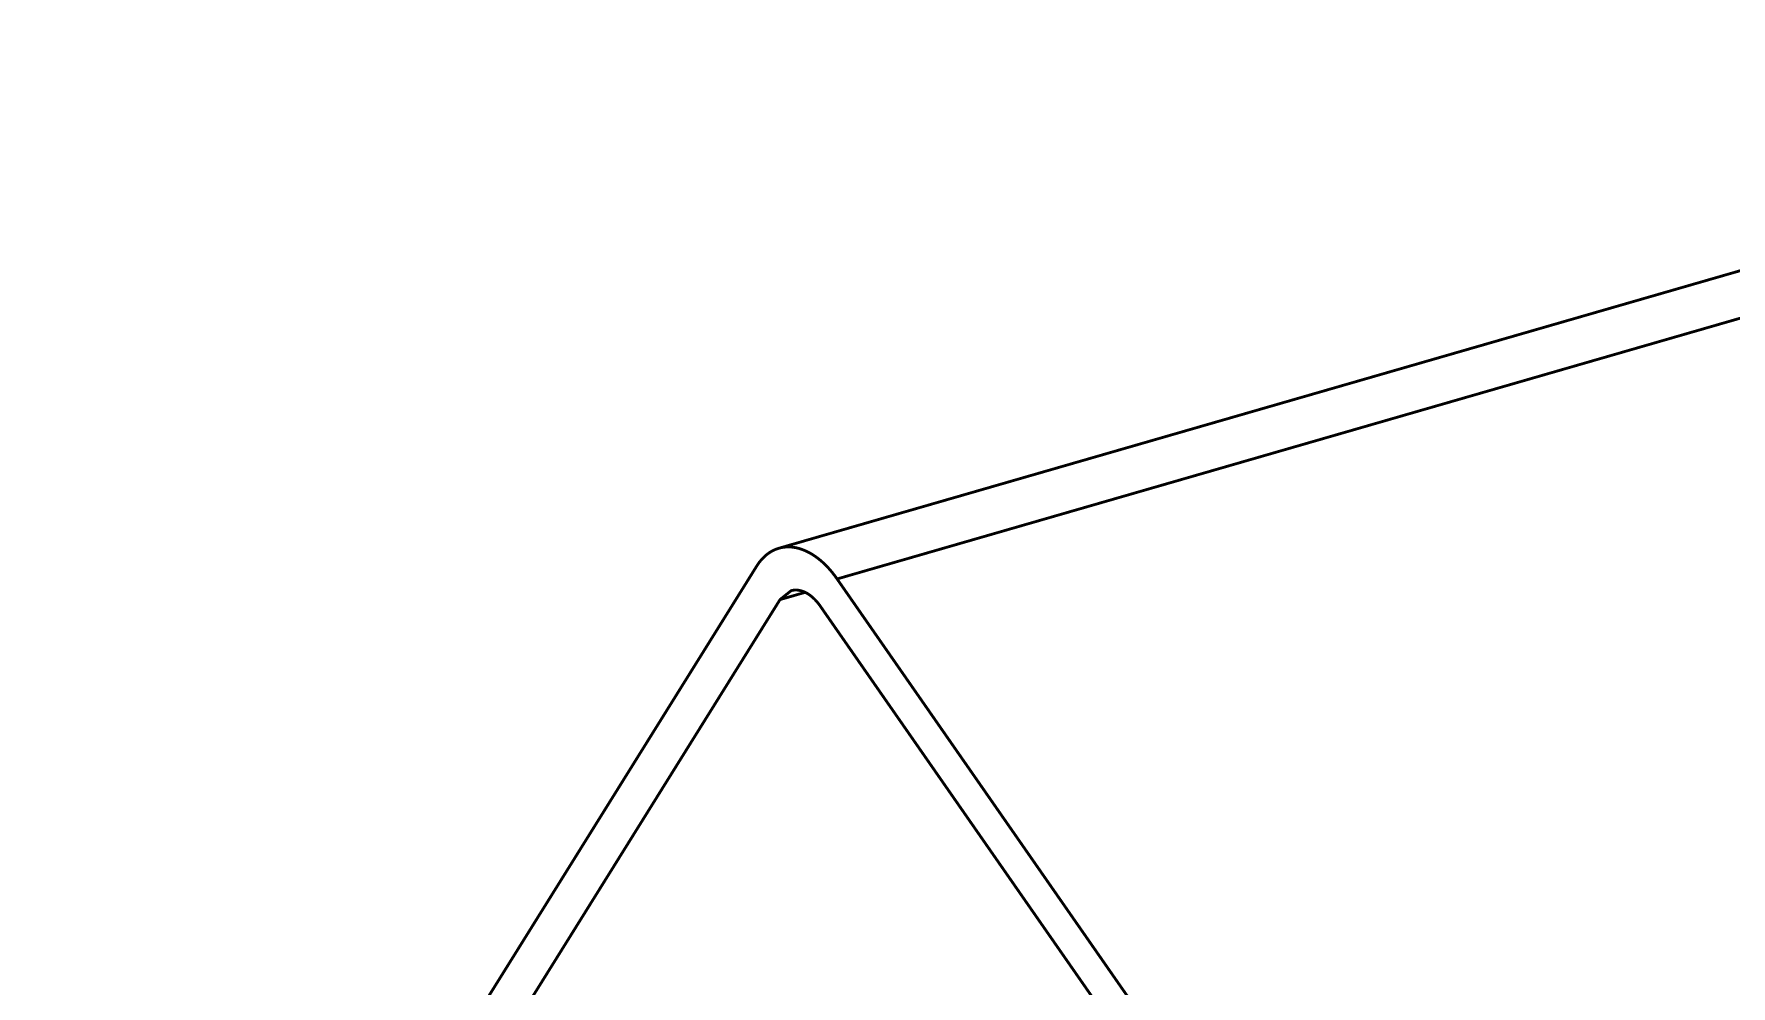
# Model space of a CAD drawing. Header units: millimetres. Extents: x 235 to 830, y 272 to 692.
# Drawn here: x 557.84 to 565.52, y 422.88 to 427.19 of the extents above; entities that cross this region are included whole.
import ezdxf

# ---------------------------------------------------------------- set-up
doc = ezdxf.new("R2010")
doc.units = ezdxf.units.MM
doc.layers.add('Mechanical1', color=6, linetype='Continuous')

msp = doc.modelspace()

# ---------------------------------------------------------------- linework, layer by layer
at = {"layer": 'Mechanical1', "const_width": 0.0127}
for points in [[(561.2084, 424.8587), (569.2506, 427.1821)], [(561.4722, 424.7197), (569.5144, 427.0431)], [(561.1516, 424.8282), (561.1532, 424.8294)], [(561.1532, 424.8294), (561.1546, 424.8306)], [(561.1546, 424.8306), (561.156, 424.8317)], [(561.156, 424.8317), (561.1575, 424.8329)], [(561.1575, 424.8329), (561.159, 424.834)], [(561.159, 424.834), (561.1605, 424.8351)], [(561.1605, 424.8351), (561.162, 424.8361)], [(561.162, 424.8361), (561.1635, 424.8372)], [(561.1635, 424.8372), (561.165, 424.8382)], [(561.165, 424.8382), (561.1665, 424.8392)], [(561.1665, 424.8392), (561.168, 424.8403)], [(561.168, 424.8403), (561.1696, 424.8412)], [(561.1696, 424.8412), (561.1711, 424.8422)], [(561.1711, 424.8422), (561.1727, 424.8432)], [(561.1727, 424.8432), (561.1743, 424.8441)], [(561.1743, 424.8441), (561.1759, 424.845)], [(561.1759, 424.845), (561.1775, 424.8459)], [(561.2082, 424.8586), (561.21, 424.8592)], [(561.21, 424.8592), (561.2122, 424.8597)], [(561.2122, 424.8597), (561.2143, 424.8603)], [(561.2143, 424.8603), (561.2168, 424.8608)], [(561.2168, 424.8608), (561.2193, 424.8614)], [(561.2193, 424.8614), (561.2217, 424.8619)], [(561.2217, 424.8619), (561.2242, 424.8623)], [(561.2242, 424.8623), (561.2267, 424.8627)], [(561.2759, 424.8629), (561.2781, 424.8625)], [(561.2781, 424.8625), (561.2803, 424.8622)], [(561.2803, 424.8622), (561.2825, 424.8618)], [(561.2825, 424.8618), (561.2846, 424.8614)], [(561.2846, 424.8614), (561.2868, 424.861)], [(561.2868, 424.861), (561.2887, 424.8606)], [(561.2887, 424.8606), (561.2905, 424.8601)], [(561.2905, 424.8601), (561.2924, 424.8597)], [(561.2924, 424.8597), (561.2942, 424.8592)], [(561.2942, 424.8592), (561.2961, 424.8588)], [(561.2961, 424.8588), (561.2979, 424.8583)], [(561.2979, 424.8583), (561.2997, 424.8578)], [(561.2997, 424.8578), (561.3015, 424.8573)], [(561.3015, 424.8573), (561.3034, 424.8567)], [(561.3034, 424.8567), (561.3052, 424.8562)], [(561.3052, 424.8562), (561.307, 424.8556)], [(561.307, 424.8556), (561.3088, 424.855)], [(561.3088, 424.855), (561.3106, 424.8544)], [(561.3106, 424.8544), (561.3124, 424.8537)], [(561.3124, 424.8537), (561.3139, 424.8532)], [(561.3139, 424.8532), (561.3154, 424.8527)], [(561.3154, 424.8527), (561.3169, 424.8521)], [(561.3169, 424.8521), (561.3183, 424.8515)], [(561.3183, 424.8515), (561.3198, 424.851)], [(561.3198, 424.851), (561.3213, 424.8504)], [(561.3213, 424.8504), (561.3228, 424.8498)], [(561.3228, 424.8498), (561.3242, 424.8492)], [(561.3242, 424.8492), (561.3257, 424.8486)], [(561.3257, 424.8486), (561.3271, 424.8479)], [(561.3271, 424.8479), (561.3286, 424.8473)], [(561.3286, 424.8473), (561.33, 424.8466)], [(561.33, 424.8466), (561.3315, 424.846)], [(561.3315, 424.846), (561.3329, 424.8453)], [(561.3329, 424.8453), (561.3344, 424.8446)], [(561.3344, 424.8446), (561.3358, 424.844)], [(561.3358, 424.844), (561.3372, 424.8433)], [(561.3372, 424.8433), (561.3386, 424.8426)], [(561.3386, 424.8426), (561.3401, 424.8418)], [(561.3401, 424.8418), (561.3415, 424.8411)], [(561.3415, 424.8411), (561.3429, 424.8404)], [(561.3429, 424.8404), (561.3454, 424.8391)], [(561.3454, 424.8391), (561.3482, 424.8376)], [(561.3482, 424.8376), (561.351, 424.836)], [(561.351, 424.836), (561.3534, 424.8346)], [(561.3534, 424.8346), (561.3559, 424.8331)], [(561.3559, 424.8331), (561.3583, 424.8317)], [(561.3583, 424.8317), (561.3608, 424.8302)], [(561.3608, 424.8302), (561.3632, 424.8287)], [(561.3632, 424.8287), (561.3656, 424.8271)], [(557.843, 419.5349), (561.1084, 424.778)], [(561.1084, 424.778), (561.1102, 424.7808)], [(561.1231, 424.7989), (561.1253, 424.8015)], [(561.1253, 424.8015), (561.1273, 424.804)], [(561.1273, 424.804), (561.1292, 424.8062)], [(561.1292, 424.8062), (561.131, 424.8083)], [(561.131, 424.8083), (561.1328, 424.8102)], [(561.1328, 424.8102), (561.1345, 424.8121)], [(561.1345, 424.8121), (561.1362, 424.8138)], [(561.1362, 424.8138), (561.1378, 424.8155)], [(561.1378, 424.8155), (561.1394, 424.8171)], [(561.1394, 424.8171), (561.141, 424.8187)], [(561.141, 424.8187), (561.1425, 424.8201)], [(561.1425, 424.8201), (561.1441, 424.8216)], [(561.1441, 424.8216), (561.1457, 424.823)], [(561.1457, 424.823), (561.1471, 424.8243)], [(561.1471, 424.8243), (561.1486, 424.8256)], [(561.1486, 424.8256), (561.1501, 424.8269)], [(561.1501, 424.8269), (561.1516, 424.8282)], [(561.3656, 424.8271), (561.368, 424.8256)], [(561.368, 424.8256), (561.3704, 424.824)], [(561.3704, 424.824), (561.3725, 424.8225)], [(561.3725, 424.8225), (561.3746, 424.8211)], [(561.3746, 424.8211), (561.3766, 424.8196)], [(561.3766, 424.8196), (561.3787, 424.8181)], [(561.3787, 424.8181), (561.3807, 424.8166)], [(561.3807, 424.8166), (561.3828, 424.8151)], [(561.3828, 424.8151), (561.3848, 424.8136)], [(561.3848, 424.8136), (561.3868, 424.812)], [(561.3868, 424.812), (561.3888, 424.8105)], [(561.3888, 424.8105), (561.3908, 424.8089)], [(561.3908, 424.8089), (561.3928, 424.8073)], [(561.3928, 424.8073), (561.3948, 424.8057)], [(561.3948, 424.8057), (561.3967, 424.804)], [(561.3967, 424.804), (561.3987, 424.8024)], [(561.3987, 424.8024), (561.4006, 424.8007)], [(561.4006, 424.8007), (561.4025, 424.799)], [(561.4025, 424.799), (561.4045, 424.7974)], [(561.4045, 424.7974), (561.4064, 424.7957)], [(561.4064, 424.7957), (561.4082, 424.7939)], [(561.4082, 424.7939), (561.4101, 424.7922)], [(561.4101, 424.7922), (561.412, 424.7905)], [(561.412, 424.7905), (561.4138, 424.7887)], [(561.4138, 424.7887), (561.4157, 424.7869)], [(561.4157, 424.7869), (561.4175, 424.7851)], [(561.4175, 424.7851), (561.4193, 424.7834)], [(561.4193, 424.7834), (561.4212, 424.7815)], [(561.4212, 424.7815), (561.4229, 424.7797)], [(561.4229, 424.7797), (561.4247, 424.7779)], [(561.4247, 424.7779), (561.4265, 424.776)], [(561.4265, 424.776), (561.4283, 424.7742)], [(561.4283, 424.7742), (561.43, 424.7723)], [(561.43, 424.7723), (561.4318, 424.7704)], [(561.4318, 424.7704), (561.4335, 424.7686)], [(561.4335, 424.7686), (561.4352, 424.7667)], [(561.4352, 424.7667), (561.4369, 424.7648)], [(561.4369, 424.7648), (561.4386, 424.7628)], [(561.4386, 424.7628), (561.4403, 424.7609)], [(561.4403, 424.7609), (561.442, 424.759)], [(561.442, 424.759), (561.4436, 424.757)], [(561.4436, 424.757), (561.4453, 424.7551)], [(561.4453, 424.7551), (561.4471, 424.7529)], [(561.4471, 424.7529), (561.4489, 424.7507)], [(561.4489, 424.7507), (561.4507, 424.7484)], [(561.4507, 424.7484), (561.4525, 424.7462)], [(561.4525, 424.7462), (561.4543, 424.7439)], [(561.4543, 424.7439), (561.4561, 424.7417)], [(561.4561, 424.7417), (561.4578, 424.7394)], [(561.4578, 424.7394), (561.4596, 424.7371)], [(561.4596, 424.7371), (561.4613, 424.7349)], [(561.4613, 424.7349), (561.463, 424.7326)], [(561.463, 424.7326), (561.4647, 424.7303)], [(561.4647, 424.7303), (561.4666, 424.7277)], [(561.4666, 424.7277), (561.4684, 424.7251)], [(561.4684, 424.7251), (561.4702, 424.7226)], [(561.4702, 424.7226), (561.4722, 424.7197)], [(561.4722, 424.7197), (570.8133, 411.2874)], [(558.1761, 419.7485), (561.2139, 424.6262)], [(561.2139, 424.6262), (561.2641, 424.6666)], [(561.2139, 424.6262), (561.3236, 424.6579)], [(561.2806, 424.6694), (561.2816, 424.6695)], [(561.2816, 424.6695), (561.2825, 424.6695)], [(561.2825, 424.6695), (561.2834, 424.6696)], [(561.2834, 424.6696), (561.2844, 424.6696)], [(561.2844, 424.6696), (561.2853, 424.6696)], [(561.2853, 424.6696), (561.2862, 424.6696)], [(561.2862, 424.6696), (561.2871, 424.6695)], [(561.2871, 424.6695), (561.2881, 424.6695)], [(561.2881, 424.6695), (561.289, 424.6695)], [(561.289, 424.6695), (561.2899, 424.6694)], [(561.2899, 424.6694), (561.2908, 424.6694)], [(561.2908, 424.6694), (561.2918, 424.6693)], [(561.2918, 424.6693), (561.2927, 424.6692)], [(561.2927, 424.6692), (561.2936, 424.6691)], [(561.2936, 424.6691), (561.2945, 424.669)], [(561.2945, 424.669), (561.2955, 424.6689)], [(561.2955, 424.6689), (561.2964, 424.6688)], [(561.2964, 424.6688), (561.2973, 424.6687)], [(561.2973, 424.6687), (561.2982, 424.6685)], [(561.2982, 424.6685), (561.2991, 424.6684)], [(561.2991, 424.6684), (561.3001, 424.6682)], [(561.3001, 424.6682), (561.301, 424.668)], [(561.301, 424.668), (561.302, 424.6679)], [(561.302, 424.6679), (561.303, 424.6677)], [(561.303, 424.6677), (561.304, 424.6674)], [(561.304, 424.6674), (561.305, 424.6672)], [(561.305, 424.6672), (561.306, 424.667)], [(561.306, 424.667), (561.3071, 424.6667)], [(561.3071, 424.6667), (561.3081, 424.6664)], [(561.3081, 424.6664), (561.3092, 424.6661)], [(561.3092, 424.6661), (561.3103, 424.6658)], [(561.3103, 424.6658), (561.3115, 424.6655)], [(561.3115, 424.6655), (561.3127, 424.6651)], [(561.3127, 424.6651), (561.3139, 424.6647)], [(561.3139, 424.6647), (561.3152, 424.6643)], [(561.3152, 424.6643), (561.3166, 424.6638)], [(561.3166, 424.6638), (561.318, 424.6633)], [(561.318, 424.6633), (561.3195, 424.6627)], [(561.3195, 424.6627), (561.3212, 424.6621)], [(561.3328, 424.6565), (561.3336, 424.6561)], [(561.3336, 424.6561), (561.3343, 424.6557)], [(561.3343, 424.6557), (561.335, 424.6553)], [(561.335, 424.6553), (561.3357, 424.6549)], [(561.3357, 424.6549), (561.3364, 424.6545)], [(561.3364, 424.6545), (561.3371, 424.6541)], [(561.3371, 424.6541), (561.3377, 424.6537)], [(561.3377, 424.6537), (561.3384, 424.6533)], [(561.3384, 424.6533), (561.339, 424.6529)], [(561.339, 424.6529), (561.3397, 424.6525)], [(561.3397, 424.6525), (561.3403, 424.6521)], [(561.3403, 424.6521), (561.3409, 424.6517)], [(561.3409, 424.6517), (561.3415, 424.6514)], [(561.3415, 424.6514), (561.3422, 424.651)], [(561.3422, 424.651), (561.3428, 424.6505)], [(561.3428, 424.6505), (561.3434, 424.6501)], [(561.3434, 424.6501), (561.344, 424.6497)], [(561.344, 424.6497), (561.3449, 424.6491)], [(561.3449, 424.6491), (561.3459, 424.6484)], [(561.3459, 424.6484), (561.3469, 424.6477)], [(561.3469, 424.6477), (561.3479, 424.647)], [(561.3479, 424.647), (561.3489, 424.6463)], [(561.3489, 424.6463), (561.3499, 424.6456)], [(561.3499, 424.6456), (561.3508, 424.6449)], [(561.3508, 424.6449), (561.3518, 424.6441)], [(561.3518, 424.6441), (561.3527, 424.6434)], [(561.3527, 424.6434), (561.3537, 424.6427)], [(561.3537, 424.6427), (561.3546, 424.6419)], [(561.3546, 424.6419), (561.3555, 424.6412)], [(561.3555, 424.6412), (561.3564, 424.6404)], [(561.3564, 424.6404), (561.3574, 424.6397)], [(561.3574, 424.6397), (561.3583, 424.6389)], [(561.3583, 424.6389), (561.3592, 424.6381)], [(561.3592, 424.6381), (561.3601, 424.6374)], [(561.3601, 424.6374), (561.361, 424.6366)], [(561.361, 424.6366), (561.3619, 424.6358)], [(561.3619, 424.6358), (561.3628, 424.635)], [(561.3628, 424.635), (561.3636, 424.6342)], [(561.3636, 424.6342), (561.3645, 424.6334)], [(561.3645, 424.6334), (561.3654, 424.6326)], [(561.3654, 424.6326), (561.3663, 424.6318)], [(561.3663, 424.6318), (561.3671, 424.6309)], [(561.3671, 424.6309), (561.368, 424.6301)], [(561.368, 424.6301), (561.3688, 424.6293)], [(561.3688, 424.6293), (561.3697, 424.6284)], [(561.3697, 424.6284), (561.3705, 424.6276)], [(561.3705, 424.6276), (561.3714, 424.6268)], [(561.3714, 424.6268), (561.3722, 424.6259)], [(561.3722, 424.6259), (561.373, 424.625)], [(561.373, 424.625), (561.3739, 424.6241)], [(561.3739, 424.6241), (561.3748, 424.6232)], [(561.3748, 424.6232), (561.3756, 424.6223)], [(561.3756, 424.6223), (561.3765, 424.6214)], [(561.3765, 424.6214), (561.3767, 424.6211)], [(561.3767, 424.6211), (561.3782, 424.6194)], [(561.3782, 424.6194), (561.3798, 424.6177)], [(561.3798, 424.6177), (561.3813, 424.616)], [(561.3813, 424.616), (561.3828, 424.6142)], [(561.3828, 424.6142), (561.3843, 424.6124)], [(561.3843, 424.6124), (561.3858, 424.6105)], [(561.3858, 424.6105), (561.3874, 424.6085)], [(561.3874, 424.6085), (561.3889, 424.6065)], [(561.3889, 424.6065), (561.3905, 424.6044)], [(561.3905, 424.6044), (561.3921, 424.6023)], [(561.3921, 424.6023), (561.3938, 424.6)], [(561.3938, 424.6), (561.3955, 424.5976)], [(561.3955, 424.5976), (561.3958, 424.5971)], [(561.3958, 424.5971), (570.7369, 411.1647)]]:
    msp.add_lwpolyline(points, dxfattribs=at)
at = {"layer": 'Mechanical1', "const_width": 0.00635}
for points in [[(561.15, 424.8294, 1), (561.1563, 424.8294, 1)], [(561.15, 424.8294, 1), (561.1563, 424.8294, 1)], [(561.1514, 424.8306, 1), (561.1578, 424.8306, 1)], [(561.1514, 424.8306, 1), (561.1578, 424.8306, 1)], [(561.1529, 424.8317, 1), (561.1592, 424.8317, 1)], [(561.1529, 424.8317, 1), (561.1592, 424.8317, 1)], [(561.1543, 424.8329, 1), (561.1607, 424.8329, 1)], [(561.1543, 424.8329, 1), (561.1607, 424.8329, 1)], [(561.1558, 424.834, 1), (561.1622, 424.834, 1)], [(561.1558, 424.834, 1), (561.1622, 424.834, 1)], [(561.1573, 424.8351, 1), (561.1636, 424.8351, 1)], [(561.1573, 424.8351, 1), (561.1636, 424.8351, 1)], [(561.1588, 424.8361, 1), (561.1651, 424.8361, 1)], [(561.1588, 424.8361, 1), (561.1651, 424.8361, 1)], [(561.1603, 424.8372, 1), (561.1666, 424.8372, 1)], [(561.1603, 424.8372, 1), (561.1666, 424.8372, 1)], [(561.1618, 424.8382, 1), (561.1681, 424.8382, 1)], [(561.1618, 424.8382, 1), (561.1681, 424.8382, 1)], [(561.1633, 424.8392, 1), (561.1697, 424.8392, 1)], [(561.1633, 424.8392, 1), (561.1697, 424.8392, 1)], [(561.1649, 424.8403, 1), (561.1712, 424.8403, 1)], [(561.1649, 424.8403, 1), (561.1712, 424.8403, 1)], [(561.1664, 424.8412, 1), (561.1728, 424.8412, 1)], [(561.1664, 424.8412, 1), (561.1728, 424.8412, 1)], [(561.168, 424.8422, 1), (561.1743, 424.8422, 1)], [(561.168, 424.8422, 1), (561.1743, 424.8422, 1)], [(561.1695, 424.8432, 1), (561.1759, 424.8432, 1)], [(561.1695, 424.8432, 1), (561.1759, 424.8432, 1)], [(561.1711, 424.8441, 1), (561.1775, 424.8441, 1)], [(561.1711, 424.8441, 1), (561.1775, 424.8441, 1)], [(561.1727, 424.845, 1), (561.179, 424.845, 1)], [(561.1727, 424.845, 1), (561.179, 424.845, 1)], [(561.1743, 424.8459, 1), (561.1806, 424.8459, 1)], [(561.1743, 424.8459, 1), (561.1806, 424.8459, 1)], [(561.2051, 424.8586, 1), (561.2114, 424.8586, 1)], [(561.2051, 424.8586, 1), (561.2114, 424.8586, 1)], [(561.2053, 424.8587, 1), (561.2116, 424.8587, 1)], [(561.2069, 424.8592, 1), (561.2132, 424.8592, 1)], [(561.2069, 424.8592, 1), (561.2132, 424.8592, 1)], [(561.209, 424.8597, 1), (561.2154, 424.8597, 1)], [(561.209, 424.8597, 1), (561.2154, 424.8597, 1)], [(561.2112, 424.8603, 1), (561.2175, 424.8603, 1)], [(561.2112, 424.8603, 1), (561.2175, 424.8603, 1)], [(561.2136, 424.8608, 1), (561.22, 424.8608, 1)], [(561.2136, 424.8608, 1), (561.22, 424.8608, 1)], [(561.2161, 424.8614, 1), (561.2224, 424.8614, 1)], [(561.2161, 424.8614, 1), (561.2224, 424.8614, 1)], [(561.2186, 424.8619, 1), (561.2249, 424.8619, 1)], [(561.2186, 424.8619, 1), (561.2249, 424.8619, 1)], [(561.2211, 424.8623, 1), (561.2274, 424.8623, 1)], [(561.2211, 424.8623, 1), (561.2274, 424.8623, 1)], [(561.2236, 424.8627, 1), (561.2299, 424.8627, 1)], [(561.2236, 424.8627, 1), (561.2299, 424.8627, 1)], [(561.2264, 424.8631, 1), (561.2327, 424.8631, 1)], [(561.2264, 424.8631, 1), (561.2327, 424.8631, 1)], [(561.2292, 424.8635, 1), (561.2356, 424.8635, 1)], [(561.2292, 424.8635, 1), (561.2356, 424.8635, 1)], [(561.2321, 424.8638, 1), (561.2384, 424.8638, 1)], [(561.2321, 424.8638, 1), (561.2384, 424.8638, 1)], [(561.2352, 424.8641, 1), (561.2416, 424.8641, 1)], [(561.2352, 424.8641, 1), (561.2416, 424.8641, 1)], [(561.2384, 424.8643, 1), (561.2448, 424.8643, 1)], [(561.2384, 424.8643, 1), (561.2448, 424.8643, 1)], [(561.2419, 424.8645, 1), (561.2483, 424.8645, 1)], [(561.2419, 424.8645, 1), (561.2483, 424.8645, 1)], [(561.2457, 424.8646, 1), (561.2521, 424.8646, 1)], [(561.2457, 424.8646, 1), (561.2521, 424.8646, 1)], [(561.2502, 424.8646, 1), (561.2565, 424.8646, 1)], [(561.2502, 424.8646, 1), (561.2565, 424.8646, 1)], [(561.2559, 424.8645, 1), (561.2623, 424.8645, 1)], [(561.2559, 424.8645, 1), (561.2623, 424.8645, 1)], [(561.2645, 424.8639, 1), (561.2709, 424.8639, 1)], [(561.2645, 424.8639, 1), (561.2709, 424.8639, 1)], [(561.2727, 424.8629, 1), (561.2791, 424.8629, 1)], [(561.2727, 424.8629, 1), (561.2791, 424.8629, 1)], [(561.2749, 424.8625, 1), (561.2813, 424.8625, 1)], [(561.2749, 424.8625, 1), (561.2813, 424.8625, 1)], [(561.2771, 424.8622, 1), (561.2834, 424.8622, 1)], [(561.2771, 424.8622, 1), (561.2834, 424.8622, 1)], [(561.2793, 424.8618, 1), (561.2856, 424.8618, 1)], [(561.2793, 424.8618, 1), (561.2856, 424.8618, 1)], [(561.2815, 424.8614, 1), (561.2878, 424.8614, 1)], [(561.2815, 424.8614, 1), (561.2878, 424.8614, 1)], [(561.2836, 424.861, 1), (561.29, 424.861, 1)], [(561.2836, 424.861, 1), (561.29, 424.861, 1)], [(561.2855, 424.8606, 1), (561.2918, 424.8606, 1)], [(561.2855, 424.8606, 1), (561.2918, 424.8606, 1)], [(561.2873, 424.8601, 1), (561.2937, 424.8601, 1)], [(561.2873, 424.8601, 1), (561.2937, 424.8601, 1)], [(561.2892, 424.8597, 1), (561.2955, 424.8597, 1)], [(561.2892, 424.8597, 1), (561.2955, 424.8597, 1)], [(561.291, 424.8592, 1), (561.2974, 424.8592, 1)], [(561.291, 424.8592, 1), (561.2974, 424.8592, 1)], [(561.2929, 424.8588, 1), (561.2992, 424.8588, 1)], [(561.2929, 424.8588, 1), (561.2992, 424.8588, 1)], [(561.2947, 424.8583, 1), (561.3011, 424.8583, 1)], [(561.2947, 424.8583, 1), (561.3011, 424.8583, 1)], [(561.2965, 424.8578, 1), (561.3029, 424.8578, 1)], [(561.2965, 424.8578, 1), (561.3029, 424.8578, 1)], [(561.2984, 424.8573, 1), (561.3047, 424.8573, 1)], [(561.2984, 424.8573, 1), (561.3047, 424.8573, 1)], [(561.3002, 424.8567, 1), (561.3065, 424.8567, 1)], [(561.3002, 424.8567, 1), (561.3065, 424.8567, 1)], [(561.302, 424.8562, 1), (561.3084, 424.8562, 1)], [(561.302, 424.8562, 1), (561.3084, 424.8562, 1)], [(561.3038, 424.8556, 1), (561.3102, 424.8556, 1)], [(561.3038, 424.8556, 1), (561.3102, 424.8556, 1)], [(561.3056, 424.855, 1), (561.312, 424.855, 1)], [(561.3056, 424.855, 1), (561.312, 424.855, 1)], [(561.3074, 424.8544, 1), (561.3138, 424.8544, 1)], [(561.3074, 424.8544, 1), (561.3138, 424.8544, 1)], [(561.3092, 424.8537, 1), (561.3156, 424.8537, 1)], [(561.3092, 424.8537, 1), (561.3156, 424.8537, 1)], [(561.3107, 424.8532, 1), (561.3171, 424.8532, 1)], [(561.3107, 424.8532, 1), (561.3171, 424.8532, 1)], [(561.3122, 424.8527, 1), (561.3185, 424.8527, 1)], [(561.3122, 424.8527, 1), (561.3185, 424.8527, 1)], [(561.3137, 424.8521, 1), (561.32, 424.8521, 1)], [(561.3137, 424.8521, 1), (561.32, 424.8521, 1)], [(561.3152, 424.8515, 1), (561.3215, 424.8515, 1)], [(561.3152, 424.8515, 1), (561.3215, 424.8515, 1)], [(561.3166, 424.851, 1), (561.323, 424.851, 1)], [(561.3166, 424.851, 1), (561.323, 424.851, 1)], [(561.3181, 424.8504, 1), (561.3245, 424.8504, 1)], [(561.3181, 424.8504, 1), (561.3245, 424.8504, 1)], [(561.3196, 424.8498, 1), (561.3259, 424.8498, 1)], [(561.3196, 424.8498, 1), (561.3259, 424.8498, 1)], [(561.321, 424.8492, 1), (561.3274, 424.8492, 1)], [(561.321, 424.8492, 1), (561.3274, 424.8492, 1)], [(561.3225, 424.8486, 1), (561.3289, 424.8486, 1)], [(561.3225, 424.8486, 1), (561.3289, 424.8486, 1)], [(561.324, 424.8479, 1), (561.3303, 424.8479, 1)], [(561.324, 424.8479, 1), (561.3303, 424.8479, 1)], [(561.3254, 424.8473, 1), (561.3318, 424.8473, 1)], [(561.3254, 424.8473, 1), (561.3318, 424.8473, 1)], [(561.3269, 424.8466, 1), (561.3332, 424.8466, 1)], [(561.3269, 424.8466, 1), (561.3332, 424.8466, 1)], [(561.3283, 424.846, 1), (561.3347, 424.846, 1)], [(561.3283, 424.846, 1), (561.3347, 424.846, 1)], [(561.3297, 424.8453, 1), (561.3361, 424.8453, 1)], [(561.3297, 424.8453, 1), (561.3361, 424.8453, 1)], [(561.3312, 424.8446, 1), (561.3375, 424.8446, 1)], [(561.3312, 424.8446, 1), (561.3375, 424.8446, 1)], [(561.3326, 424.844, 1), (561.339, 424.844, 1)], [(561.3326, 424.844, 1), (561.339, 424.844, 1)], [(561.334, 424.8433, 1), (561.3404, 424.8433, 1)], [(561.334, 424.8433, 1), (561.3404, 424.8433, 1)], [(561.3355, 424.8426, 1), (561.3418, 424.8426, 1)], [(561.3355, 424.8426, 1), (561.3418, 424.8426, 1)], [(561.3369, 424.8418, 1), (561.3432, 424.8418, 1)], [(561.3369, 424.8418, 1), (561.3432, 424.8418, 1)], [(561.3383, 424.8411, 1), (561.3446, 424.8411, 1)], [(561.3383, 424.8411, 1), (561.3446, 424.8411, 1)], [(561.3397, 424.8404, 1), (561.3461, 424.8404, 1)], [(561.3397, 424.8404, 1), (561.3461, 424.8404, 1)], [(561.3422, 424.8391, 1), (561.3486, 424.8391, 1)], [(561.3422, 424.8391, 1), (561.3486, 424.8391, 1)], [(561.345, 424.8376, 1), (561.3514, 424.8376, 1)], [(561.345, 424.8376, 1), (561.3514, 424.8376, 1)], [(561.3478, 424.836, 1), (561.3541, 424.836, 1)], [(561.3478, 424.836, 1), (561.3541, 424.836, 1)], [(561.3503, 424.8346, 1), (561.3566, 424.8346, 1)], [(561.3503, 424.8346, 1), (561.3566, 424.8346, 1)], [(561.3527, 424.8331, 1), (561.3591, 424.8331, 1)], [(561.3527, 424.8331, 1), (561.3591, 424.8331, 1)], [(561.3552, 424.8317, 1), (561.3615, 424.8317, 1)], [(561.3552, 424.8317, 1), (561.3615, 424.8317, 1)], [(561.3576, 424.8302, 1), (561.364, 424.8302, 1)], [(561.3576, 424.8302, 1), (561.364, 424.8302, 1)], [(561.36, 424.8287, 1), (561.3664, 424.8287, 1)], [(561.36, 424.8287, 1), (561.3664, 424.8287, 1)], [(561.1052, 424.778, 1), (561.1115, 424.778, 1)], [(561.1052, 424.778, 1), (561.1115, 424.778, 1)], [(561.107, 424.7808, 1), (561.1133, 424.7808, 1)], [(561.107, 424.7808, 1), (561.1133, 424.7808, 1)], [(561.1118, 424.788, 1), (561.1182, 424.788, 1)], [(561.1118, 424.788, 1), (561.1182, 424.788, 1)], [(561.115, 424.7924, 1), (561.1213, 424.7924, 1)], [(561.115, 424.7924, 1), (561.1213, 424.7924, 1)], [(561.1176, 424.7959, 1), (561.1239, 424.7959, 1)], [(561.1176, 424.7959, 1), (561.1239, 424.7959, 1)], [(561.1199, 424.7989, 1), (561.1263, 424.7989, 1)], [(561.1199, 424.7989, 1), (561.1263, 424.7989, 1)], [(561.1221, 424.8015, 1), (561.1284, 424.8015, 1)], [(561.1221, 424.8015, 1), (561.1284, 424.8015, 1)], [(561.1241, 424.804, 1), (561.1305, 424.804, 1)], [(561.1241, 424.804, 1), (561.1305, 424.804, 1)], [(561.126, 424.8062, 1), (561.1324, 424.8062, 1)], [(561.126, 424.8062, 1), (561.1324, 424.8062, 1)], [(561.1279, 424.8083, 1), (561.1342, 424.8083, 1)], [(561.1279, 424.8083, 1), (561.1342, 424.8083, 1)], [(561.1296, 424.8102, 1), (561.136, 424.8102, 1)], [(561.1296, 424.8102, 1), (561.136, 424.8102, 1)], [(561.1313, 424.8121, 1), (561.1377, 424.8121, 1)], [(561.1313, 424.8121, 1), (561.1377, 424.8121, 1)], [(561.133, 424.8138, 1), (561.1393, 424.8138, 1)], [(561.133, 424.8138, 1), (561.1393, 424.8138, 1)], [(561.1346, 424.8155, 1), (561.141, 424.8155, 1)], [(561.1346, 424.8155, 1), (561.141, 424.8155, 1)], [(561.1362, 424.8171, 1), (561.1426, 424.8171, 1)], [(561.1362, 424.8171, 1), (561.1426, 424.8171, 1)], [(561.1378, 424.8187, 1), (561.1442, 424.8187, 1)], [(561.1378, 424.8187, 1), (561.1442, 424.8187, 1)], [(561.1394, 424.8201, 1), (561.1457, 424.8201, 1)], [(561.1394, 424.8201, 1), (561.1457, 424.8201, 1)], [(561.1409, 424.8216, 1), (561.1473, 424.8216, 1)], [(561.1409, 424.8216, 1), (561.1473, 424.8216, 1)], [(561.1425, 424.823, 1), (561.1488, 424.823, 1)], [(561.1425, 424.823, 1), (561.1488, 424.823, 1)], [(561.144, 424.8243, 1), (561.1503, 424.8243, 1)], [(561.144, 424.8243, 1), (561.1503, 424.8243, 1)], [(561.1454, 424.8256, 1), (561.1518, 424.8256, 1)], [(561.1454, 424.8256, 1), (561.1518, 424.8256, 1)], [(561.1469, 424.8269, 1), (561.1533, 424.8269, 1)], [(561.1469, 424.8269, 1), (561.1533, 424.8269, 1)], [(561.1485, 424.8282, 1), (561.1548, 424.8282, 1)], [(561.1485, 424.8282, 1), (561.1548, 424.8282, 1)], [(561.3624, 424.8271, 1), (561.3688, 424.8271, 1)], [(561.3624, 424.8271, 1), (561.3688, 424.8271, 1)], [(561.3648, 424.8256, 1), (561.3712, 424.8256, 1)], [(561.3648, 424.8256, 1), (561.3712, 424.8256, 1)], [(561.3672, 424.824, 1), (561.3735, 424.824, 1)], [(561.3672, 424.824, 1), (561.3735, 424.824, 1)], [(561.3693, 424.8225, 1), (561.3756, 424.8225, 1)], [(561.3693, 424.8225, 1), (561.3756, 424.8225, 1)], [(561.3714, 424.8211, 1), (561.3777, 424.8211, 1)], [(561.3714, 424.8211, 1), (561.3777, 424.8211, 1)], [(561.3734, 424.8196, 1), (561.3798, 424.8196, 1)], [(561.3734, 424.8196, 1), (561.3798, 424.8196, 1)], [(561.3755, 424.8181, 1), (561.3819, 424.8181, 1)], [(561.3755, 424.8181, 1), (561.3819, 424.8181, 1)], [(561.3776, 424.8166, 1), (561.3839, 424.8166, 1)], [(561.3776, 424.8166, 1), (561.3839, 424.8166, 1)], [(561.3796, 424.8151, 1), (561.386, 424.8151, 1)], [(561.3796, 424.8151, 1), (561.386, 424.8151, 1)], [(561.3816, 424.8136, 1), (561.388, 424.8136, 1)], [(561.3816, 424.8136, 1), (561.388, 424.8136, 1)], [(561.3837, 424.812, 1), (561.39, 424.812, 1)], [(561.3837, 424.812, 1), (561.39, 424.812, 1)], [(561.3857, 424.8105, 1), (561.392, 424.8105, 1)], [(561.3857, 424.8105, 1), (561.392, 424.8105, 1)], [(561.3877, 424.8089, 1), (561.394, 424.8089, 1)], [(561.3877, 424.8089, 1), (561.394, 424.8089, 1)], [(561.3896, 424.8073, 1), (561.396, 424.8073, 1)], [(561.3896, 424.8073, 1), (561.396, 424.8073, 1)], [(561.3916, 424.8057, 1), (561.398, 424.8057, 1)], [(561.3916, 424.8057, 1), (561.398, 424.8057, 1)], [(561.3936, 424.804, 1), (561.3999, 424.804, 1)], [(561.3936, 424.804, 1), (561.3999, 424.804, 1)], [(561.3955, 424.8024, 1), (561.4019, 424.8024, 1)], [(561.3955, 424.8024, 1), (561.4019, 424.8024, 1)], [(561.3974, 424.8007, 1), (561.4038, 424.8007, 1)], [(561.3974, 424.8007, 1), (561.4038, 424.8007, 1)], [(561.3994, 424.799, 1), (561.4057, 424.799, 1)], [(561.3994, 424.799, 1), (561.4057, 424.799, 1)], [(561.4013, 424.7974, 1), (561.4076, 424.7974, 1)], [(561.4013, 424.7974, 1), (561.4076, 424.7974, 1)], [(561.4032, 424.7957, 1), (561.4095, 424.7957, 1)], [(561.4032, 424.7957, 1), (561.4095, 424.7957, 1)], [(561.4051, 424.7939, 1), (561.4114, 424.7939, 1)], [(561.4051, 424.7939, 1), (561.4114, 424.7939, 1)], [(561.407, 424.7922, 1), (561.4133, 424.7922, 1)], [(561.407, 424.7922, 1), (561.4133, 424.7922, 1)], [(561.4088, 424.7905, 1), (561.4152, 424.7905, 1)], [(561.4088, 424.7905, 1), (561.4152, 424.7905, 1)], [(561.4107, 424.7887, 1), (561.417, 424.7887, 1)], [(561.4107, 424.7887, 1), (561.417, 424.7887, 1)], [(561.4125, 424.7869, 1), (561.4189, 424.7869, 1)], [(561.4125, 424.7869, 1), (561.4189, 424.7869, 1)], [(561.4143, 424.7851, 1), (561.4207, 424.7851, 1)], [(561.4143, 424.7851, 1), (561.4207, 424.7851, 1)], [(561.4162, 424.7834, 1), (561.4225, 424.7834, 1)], [(561.4162, 424.7834, 1), (561.4225, 424.7834, 1)], [(561.418, 424.7815, 1), (561.4243, 424.7815, 1)], [(561.418, 424.7815, 1), (561.4243, 424.7815, 1)], [(561.4198, 424.7797, 1), (561.4261, 424.7797, 1)], [(561.4198, 424.7797, 1), (561.4261, 424.7797, 1)], [(561.4216, 424.7779, 1), (561.4279, 424.7779, 1)], [(561.4216, 424.7779, 1), (561.4279, 424.7779, 1)], [(561.4233, 424.776, 1), (561.4297, 424.776, 1)], [(561.4233, 424.776, 1), (561.4297, 424.776, 1)], [(561.4251, 424.7742, 1), (561.4314, 424.7742, 1)], [(561.4251, 424.7742, 1), (561.4314, 424.7742, 1)], [(561.4268, 424.7723, 1), (561.4332, 424.7723, 1)], [(561.4268, 424.7723, 1), (561.4332, 424.7723, 1)], [(561.4286, 424.7704, 1), (561.4349, 424.7704, 1)], [(561.4286, 424.7704, 1), (561.4349, 424.7704, 1)], [(561.4303, 424.7686, 1), (561.4367, 424.7686, 1)], [(561.4303, 424.7686, 1), (561.4367, 424.7686, 1)], [(561.432, 424.7667, 1), (561.4384, 424.7667, 1)], [(561.432, 424.7667, 1), (561.4384, 424.7667, 1)], [(561.4337, 424.7648, 1), (561.4401, 424.7648, 1)], [(561.4337, 424.7648, 1), (561.4401, 424.7648, 1)], [(561.4354, 424.7628, 1), (561.4418, 424.7628, 1)], [(561.4354, 424.7628, 1), (561.4418, 424.7628, 1)], [(561.4371, 424.7609, 1), (561.4435, 424.7609, 1)], [(561.4371, 424.7609, 1), (561.4435, 424.7609, 1)], [(561.4388, 424.759, 1), (561.4451, 424.759, 1)], [(561.4388, 424.759, 1), (561.4451, 424.759, 1)], [(561.4404, 424.757, 1), (561.4468, 424.757, 1)], [(561.4404, 424.757, 1), (561.4468, 424.757, 1)], [(561.4421, 424.7551, 1), (561.4484, 424.7551, 1)], [(561.4421, 424.7551, 1), (561.4484, 424.7551, 1)], [(561.4439, 424.7529, 1), (561.4503, 424.7529, 1)], [(561.4439, 424.7529, 1), (561.4503, 424.7529, 1)], [(561.4458, 424.7507, 1), (561.4521, 424.7507, 1)], [(561.4458, 424.7507, 1), (561.4521, 424.7507, 1)], [(561.4476, 424.7484, 1), (561.4539, 424.7484, 1)], [(561.4476, 424.7484, 1), (561.4539, 424.7484, 1)], [(561.4494, 424.7462, 1), (561.4557, 424.7462, 1)], [(561.4494, 424.7462, 1), (561.4557, 424.7462, 1)], [(561.4511, 424.7439, 1), (561.4575, 424.7439, 1)], [(561.4511, 424.7439, 1), (561.4575, 424.7439, 1)], [(561.4529, 424.7417, 1), (561.4593, 424.7417, 1)], [(561.4529, 424.7417, 1), (561.4593, 424.7417, 1)], [(561.4547, 424.7394, 1), (561.461, 424.7394, 1)], [(561.4547, 424.7394, 1), (561.461, 424.7394, 1)], [(561.4564, 424.7371, 1), (561.4627, 424.7371, 1)], [(561.4564, 424.7371, 1), (561.4627, 424.7371, 1)], [(561.4581, 424.7349, 1), (561.4645, 424.7349, 1)], [(561.4581, 424.7349, 1), (561.4645, 424.7349, 1)], [(561.4598, 424.7326, 1), (561.4662, 424.7326, 1)], [(561.4598, 424.7326, 1), (561.4662, 424.7326, 1)], [(561.4615, 424.7303, 1), (561.4679, 424.7303, 1)], [(561.4615, 424.7303, 1), (561.4679, 424.7303, 1)], [(561.4634, 424.7277, 1), (561.4697, 424.7277, 1)], [(561.4634, 424.7277, 1), (561.4697, 424.7277, 1)], [(561.4652, 424.7251, 1), (561.4716, 424.7251, 1)], [(561.4652, 424.7251, 1), (561.4716, 424.7251, 1)], [(561.4671, 424.7226, 1), (561.4734, 424.7226, 1)], [(561.4671, 424.7226, 1), (561.4734, 424.7226, 1)], [(561.4691, 424.7197, 1), (561.4754, 424.7197, 1)], [(561.4691, 424.7197, 1), (561.4754, 424.7197, 1)], [(561.4691, 424.7197, 1), (561.4754, 424.7197, 1)], [(561.2107, 424.6262, 1), (561.2171, 424.6262, 1)], [(561.2107, 424.6262, 1), (561.2171, 424.6262, 1)], [(561.2107, 424.6262, 1), (561.2171, 424.6262, 1)], [(561.2609, 424.6666, 1), (561.2672, 424.6666, 1)], [(561.2609, 424.6666, 1), (561.2672, 424.6666, 1)], [(561.2655, 424.6678, 1), (561.2719, 424.6678, 1)], [(561.2655, 424.6678, 1), (561.2719, 424.6678, 1)], [(561.2774, 424.6694, 1), (561.2838, 424.6694, 1)], [(561.2774, 424.6694, 1), (561.2838, 424.6694, 1)], [(561.2784, 424.6695, 1), (561.2848, 424.6695, 1)], [(561.2784, 424.6695, 1), (561.2848, 424.6695, 1)], [(561.2793, 424.6695, 1), (561.2857, 424.6695, 1)], [(561.2793, 424.6695, 1), (561.2857, 424.6695, 1)], [(561.2803, 424.6696, 1), (561.2866, 424.6696, 1)], [(561.2803, 424.6696, 1), (561.2866, 424.6696, 1)], [(561.2812, 424.6696, 1), (561.2875, 424.6696, 1)], [(561.2812, 424.6696, 1), (561.2875, 424.6696, 1)], [(561.2821, 424.6696, 1), (561.2885, 424.6696, 1)], [(561.2821, 424.6696, 1), (561.2885, 424.6696, 1)], [(561.283, 424.6696, 1), (561.2894, 424.6696, 1)], [(561.283, 424.6696, 1), (561.2894, 424.6696, 1)], [(561.284, 424.6695, 1), (561.2903, 424.6695, 1)], [(561.284, 424.6695, 1), (561.2903, 424.6695, 1)], [(561.2849, 424.6695, 1), (561.2912, 424.6695, 1)], [(561.2849, 424.6695, 1), (561.2912, 424.6695, 1)], [(561.2858, 424.6695, 1), (561.2922, 424.6695, 1)], [(561.2858, 424.6695, 1), (561.2922, 424.6695, 1)], [(561.2867, 424.6694, 1), (561.2931, 424.6694, 1)], [(561.2867, 424.6694, 1), (561.2931, 424.6694, 1)], [(561.2877, 424.6694, 1), (561.294, 424.6694, 1)], [(561.2877, 424.6694, 1), (561.294, 424.6694, 1)], [(561.2886, 424.6693, 1), (561.2949, 424.6693, 1)], [(561.2886, 424.6693, 1), (561.2949, 424.6693, 1)], [(561.2895, 424.6692, 1), (561.2959, 424.6692, 1)], [(561.2895, 424.6692, 1), (561.2959, 424.6692, 1)], [(561.2904, 424.6691, 1), (561.2968, 424.6691, 1)], [(561.2904, 424.6691, 1), (561.2968, 424.6691, 1)], [(561.2914, 424.669, 1), (561.2977, 424.669, 1)], [(561.2914, 424.669, 1), (561.2977, 424.669, 1)], [(561.2923, 424.6689, 1), (561.2986, 424.6689, 1)], [(561.2923, 424.6689, 1), (561.2986, 424.6689, 1)], [(561.2932, 424.6688, 1), (561.2996, 424.6688, 1)], [(561.2932, 424.6688, 1), (561.2996, 424.6688, 1)], [(561.2941, 424.6687, 1), (561.3005, 424.6687, 1)], [(561.2941, 424.6687, 1), (561.3005, 424.6687, 1)], [(561.295, 424.6685, 1), (561.3014, 424.6685, 1)], [(561.295, 424.6685, 1), (561.3014, 424.6685, 1)], [(561.296, 424.6684, 1), (561.3023, 424.6684, 1)], [(561.296, 424.6684, 1), (561.3023, 424.6684, 1)], [(561.2969, 424.6682, 1), (561.3032, 424.6682, 1)], [(561.2969, 424.6682, 1), (561.3032, 424.6682, 1)], [(561.2979, 424.668, 1), (561.3042, 424.668, 1)], [(561.2979, 424.668, 1), (561.3042, 424.668, 1)], [(561.2989, 424.6679, 1), (561.3052, 424.6679, 1)], [(561.2989, 424.6679, 1), (561.3052, 424.6679, 1)], [(561.2998, 424.6677, 1), (561.3062, 424.6677, 1)], [(561.2998, 424.6677, 1), (561.3062, 424.6677, 1)], [(561.3008, 424.6674, 1), (561.3072, 424.6674, 1)], [(561.3008, 424.6674, 1), (561.3072, 424.6674, 1)], [(561.3018, 424.6672, 1), (561.3082, 424.6672, 1)], [(561.3018, 424.6672, 1), (561.3082, 424.6672, 1)], [(561.3028, 424.667, 1), (561.3092, 424.667, 1)], [(561.3028, 424.667, 1), (561.3092, 424.667, 1)], [(561.3039, 424.6667, 1), (561.3102, 424.6667, 1)], [(561.3039, 424.6667, 1), (561.3102, 424.6667, 1)], [(561.3049, 424.6664, 1), (561.3113, 424.6664, 1)], [(561.3049, 424.6664, 1), (561.3113, 424.6664, 1)], [(561.3061, 424.6661, 1), (561.3124, 424.6661, 1)], [(561.3061, 424.6661, 1), (561.3124, 424.6661, 1)], [(561.3072, 424.6658, 1), (561.3135, 424.6658, 1)], [(561.3072, 424.6658, 1), (561.3135, 424.6658, 1)], [(561.3083, 424.6655, 1), (561.3147, 424.6655, 1)], [(561.3083, 424.6655, 1), (561.3147, 424.6655, 1)], [(561.3095, 424.6651, 1), (561.3158, 424.6651, 1)], [(561.3095, 424.6651, 1), (561.3158, 424.6651, 1)], [(561.3107, 424.6647, 1), (561.3171, 424.6647, 1)], [(561.3107, 424.6647, 1), (561.3171, 424.6647, 1)], [(561.312, 424.6643, 1), (561.3184, 424.6643, 1)], [(561.312, 424.6643, 1), (561.3184, 424.6643, 1)], [(561.3134, 424.6638, 1), (561.3197, 424.6638, 1)], [(561.3134, 424.6638, 1), (561.3197, 424.6638, 1)], [(561.3148, 424.6633, 1), (561.3212, 424.6633, 1)], [(561.3148, 424.6633, 1), (561.3212, 424.6633, 1)], [(561.3163, 424.6627, 1), (561.3227, 424.6627, 1)], [(561.3163, 424.6627, 1), (561.3227, 424.6627, 1)], [(561.318, 424.6621, 1), (561.3244, 424.6621, 1)], [(561.318, 424.6621, 1), (561.3244, 424.6621, 1)], [(561.3199, 424.6613, 1), (561.3262, 424.6613, 1)], [(561.3199, 424.6613, 1), (561.3262, 424.6613, 1)], [(561.3204, 424.6579, 1), (561.3267, 424.6579, 1)], [(561.322, 424.6603, 1), (561.3284, 424.6603, 1)], [(561.322, 424.6603, 1), (561.3284, 424.6603, 1)], [(561.3247, 424.6591, 1), (561.3311, 424.6591, 1)], [(561.3247, 424.6591, 1), (561.3311, 424.6591, 1)], [(561.3297, 424.6565, 1), (561.336, 424.6565, 1)], [(561.3297, 424.6565, 1), (561.336, 424.6565, 1)], [(561.3305, 424.6561, 1), (561.3368, 424.6561, 1)], [(561.3305, 424.6561, 1), (561.3368, 424.6561, 1)], [(561.3311, 424.6557, 1), (561.3375, 424.6557, 1)], [(561.3311, 424.6557, 1), (561.3375, 424.6557, 1)], [(561.3318, 424.6553, 1), (561.3382, 424.6553, 1)], [(561.3318, 424.6553, 1), (561.3382, 424.6553, 1)], [(561.3325, 424.6549, 1), (561.3389, 424.6549, 1)], [(561.3325, 424.6549, 1), (561.3389, 424.6549, 1)], [(561.3332, 424.6545, 1), (561.3396, 424.6545, 1)], [(561.3332, 424.6545, 1), (561.3396, 424.6545, 1)], [(561.3339, 424.6541, 1), (561.3402, 424.6541, 1)], [(561.3339, 424.6541, 1), (561.3402, 424.6541, 1)], [(561.3346, 424.6537, 1), (561.3409, 424.6537, 1)], [(561.3346, 424.6537, 1), (561.3409, 424.6537, 1)], [(561.3352, 424.6533, 1), (561.3416, 424.6533, 1)], [(561.3352, 424.6533, 1), (561.3416, 424.6533, 1)], [(561.3359, 424.6529, 1), (561.3422, 424.6529, 1)], [(561.3359, 424.6529, 1), (561.3422, 424.6529, 1)], [(561.3365, 424.6525, 1), (561.3428, 424.6525, 1)], [(561.3365, 424.6525, 1), (561.3428, 424.6525, 1)], [(561.3371, 424.6521, 1), (561.3435, 424.6521, 1)], [(561.3371, 424.6521, 1), (561.3435, 424.6521, 1)], [(561.3377, 424.6517, 1), (561.3441, 424.6517, 1)], [(561.3377, 424.6517, 1), (561.3441, 424.6517, 1)], [(561.3384, 424.6514, 1), (561.3447, 424.6514, 1)], [(561.3384, 424.6514, 1), (561.3447, 424.6514, 1)], [(561.339, 424.651, 1), (561.3453, 424.651, 1)], [(561.339, 424.651, 1), (561.3453, 424.651, 1)], [(561.3396, 424.6505, 1), (561.3459, 424.6505, 1)], [(561.3396, 424.6505, 1), (561.3459, 424.6505, 1)], [(561.3402, 424.6501, 1), (561.3466, 424.6501, 1)], [(561.3402, 424.6501, 1), (561.3466, 424.6501, 1)], [(561.3408, 424.6497, 1), (561.3472, 424.6497, 1)], [(561.3408, 424.6497, 1), (561.3472, 424.6497, 1)], [(561.3417, 424.6491, 1), (561.3481, 424.6491, 1)], [(561.3417, 424.6491, 1), (561.3481, 424.6491, 1)], [(561.3427, 424.6484, 1), (561.3491, 424.6484, 1)], [(561.3427, 424.6484, 1), (561.3491, 424.6484, 1)], [(561.3438, 424.6477, 1), (561.3501, 424.6477, 1)], [(561.3438, 424.6477, 1), (561.3501, 424.6477, 1)], [(561.3448, 424.647, 1), (561.3511, 424.647, 1)], [(561.3448, 424.647, 1), (561.3511, 424.647, 1)], [(561.3457, 424.6463, 1), (561.3521, 424.6463, 1)], [(561.3457, 424.6463, 1), (561.3521, 424.6463, 1)], [(561.3467, 424.6456, 1), (561.353, 424.6456, 1)], [(561.3467, 424.6456, 1), (561.353, 424.6456, 1)], [(561.3476, 424.6449, 1), (561.354, 424.6449, 1)], [(561.3476, 424.6449, 1), (561.354, 424.6449, 1)], [(561.3486, 424.6441, 1), (561.3549, 424.6441, 1)], [(561.3486, 424.6441, 1), (561.3549, 424.6441, 1)], [(561.3495, 424.6434, 1), (561.3559, 424.6434, 1)], [(561.3495, 424.6434, 1), (561.3559, 424.6434, 1)], [(561.3505, 424.6427, 1), (561.3568, 424.6427, 1)], [(561.3505, 424.6427, 1), (561.3568, 424.6427, 1)], [(561.3514, 424.6419, 1), (561.3578, 424.6419, 1)], [(561.3514, 424.6419, 1), (561.3578, 424.6419, 1)], [(561.3523, 424.6412, 1), (561.3587, 424.6412, 1)], [(561.3523, 424.6412, 1), (561.3587, 424.6412, 1)], [(561.3533, 424.6404, 1), (561.3596, 424.6404, 1)], [(561.3533, 424.6404, 1), (561.3596, 424.6404, 1)], [(561.3542, 424.6397, 1), (561.3605, 424.6397, 1)], [(561.3542, 424.6397, 1), (561.3605, 424.6397, 1)], [(561.3551, 424.6389, 1), (561.3614, 424.6389, 1)], [(561.3551, 424.6389, 1), (561.3614, 424.6389, 1)], [(561.356, 424.6381, 1), (561.3623, 424.6381, 1)], [(561.356, 424.6381, 1), (561.3623, 424.6381, 1)], [(561.3569, 424.6374, 1), (561.3633, 424.6374, 1)], [(561.3569, 424.6374, 1), (561.3633, 424.6374, 1)], [(561.3578, 424.6366, 1), (561.3642, 424.6366, 1)], [(561.3578, 424.6366, 1), (561.3642, 424.6366, 1)], [(561.3587, 424.6358, 1), (561.365, 424.6358, 1)], [(561.3587, 424.6358, 1), (561.365, 424.6358, 1)], [(561.3596, 424.635, 1), (561.3659, 424.635, 1)], [(561.3596, 424.635, 1), (561.3659, 424.635, 1)], [(561.3605, 424.6342, 1), (561.3668, 424.6342, 1)], [(561.3605, 424.6342, 1), (561.3668, 424.6342, 1)], [(561.3613, 424.6334, 1), (561.3677, 424.6334, 1)], [(561.3613, 424.6334, 1), (561.3677, 424.6334, 1)], [(561.3622, 424.6326, 1), (561.3686, 424.6326, 1)], [(561.3622, 424.6326, 1), (561.3686, 424.6326, 1)], [(561.3631, 424.6318, 1), (561.3694, 424.6318, 1)], [(561.3631, 424.6318, 1), (561.3694, 424.6318, 1)], [(561.3639, 424.6309, 1), (561.3703, 424.6309, 1)], [(561.3639, 424.6309, 1), (561.3703, 424.6309, 1)], [(561.3648, 424.6301, 1), (561.3711, 424.6301, 1)], [(561.3648, 424.6301, 1), (561.3711, 424.6301, 1)], [(561.3656, 424.6293, 1), (561.372, 424.6293, 1)], [(561.3656, 424.6293, 1), (561.372, 424.6293, 1)], [(561.3665, 424.6284, 1), (561.3728, 424.6284, 1)], [(561.3665, 424.6284, 1), (561.3728, 424.6284, 1)], [(561.3673, 424.6276, 1), (561.3737, 424.6276, 1)], [(561.3673, 424.6276, 1), (561.3737, 424.6276, 1)], [(561.3682, 424.6268, 1), (561.3745, 424.6268, 1)], [(561.3682, 424.6268, 1), (561.3745, 424.6268, 1)], [(561.369, 424.6259, 1), (561.3754, 424.6259, 1)], [(561.369, 424.6259, 1), (561.3754, 424.6259, 1)], [(561.3699, 424.625, 1), (561.3762, 424.625, 1)], [(561.3699, 424.625, 1), (561.3762, 424.625, 1)], [(561.3707, 424.6241, 1), (561.3771, 424.6241, 1)], [(561.3707, 424.6241, 1), (561.3771, 424.6241, 1)], [(561.3716, 424.6232, 1), (561.3779, 424.6232, 1)], [(561.3716, 424.6232, 1), (561.3779, 424.6232, 1)], [(561.3724, 424.6223, 1), (561.3788, 424.6223, 1)], [(561.3724, 424.6223, 1), (561.3788, 424.6223, 1)], [(561.3733, 424.6214, 1), (561.3796, 424.6214, 1)], [(561.3733, 424.6214, 1), (561.3796, 424.6214, 1)], [(561.3735, 424.6211, 1), (561.3799, 424.6211, 1)], [(561.3735, 424.6211, 1), (561.3799, 424.6211, 1)], [(561.3751, 424.6194, 1), (561.3814, 424.6194, 1)], [(561.3751, 424.6194, 1), (561.3814, 424.6194, 1)], [(561.3766, 424.6177, 1), (561.3829, 424.6177, 1)], [(561.3766, 424.6177, 1), (561.3829, 424.6177, 1)], [(561.3781, 424.616, 1), (561.3844, 424.616, 1)], [(561.3781, 424.616, 1), (561.3844, 424.616, 1)], [(561.3796, 424.6142, 1), (561.3859, 424.6142, 1)], [(561.3796, 424.6142, 1), (561.3859, 424.6142, 1)], [(561.3811, 424.6124, 1), (561.3875, 424.6124, 1)], [(561.3811, 424.6124, 1), (561.3875, 424.6124, 1)], [(561.3826, 424.6105, 1), (561.389, 424.6105, 1)], [(561.3826, 424.6105, 1), (561.389, 424.6105, 1)], [(561.3842, 424.6085, 1), (561.3905, 424.6085, 1)], [(561.3842, 424.6085, 1), (561.3905, 424.6085, 1)], [(561.3858, 424.6065, 1), (561.3921, 424.6065, 1)], [(561.3858, 424.6065, 1), (561.3921, 424.6065, 1)], [(561.3873, 424.6044, 1), (561.3937, 424.6044, 1)], [(561.3873, 424.6044, 1), (561.3937, 424.6044, 1)], [(561.389, 424.6023, 1), (561.3953, 424.6023, 1)], [(561.389, 424.6023, 1), (561.3953, 424.6023, 1)], [(561.3906, 424.6, 1), (561.3969, 424.6, 1)], [(561.3906, 424.6, 1), (561.3969, 424.6, 1)], [(561.3923, 424.5976, 1), (561.3986, 424.5976, 1)], [(561.3923, 424.5976, 1), (561.3986, 424.5976, 1)], [(561.3927, 424.5971, 1), (561.399, 424.5971, 1)], [(561.3927, 424.5971, 1), (561.399, 424.5971, 1)]]:
    msp.add_lwpolyline(points, format="xyb", close=True, dxfattribs=at)
at = {"layer": 'Mechanical1', "const_width": 0.0127}
for points in [[(561.1775, 424.8459, -0.055435), (561.2082, 424.8586)], [(561.2267, 424.8627, -0.00459), (561.2296, 424.8631)], [(561.2296, 424.8631, -0.004544), (561.2324, 424.8635)], [(561.2324, 424.8635, -0.0045), (561.2353, 424.8638)], [(561.2353, 424.8638, -0.004951), (561.2384, 424.8641)], [(561.2384, 424.8641, -0.004902), (561.2416, 424.8643)], [(561.2416, 424.8643, -0.005341), (561.2451, 424.8645)], [(561.2451, 424.8645, -0.005771), (561.2489, 424.8646)], [(561.2489, 424.8646, -0.006667), (561.2534, 424.8646)], [(561.2534, 424.8646, -0.008483), (561.2591, 424.8645)], [(561.2591, 424.8645, -0.012581), (561.2677, 424.8639)], [(561.2677, 424.8639, -0.012014), (561.2759, 424.8629)], [(561.1102, 424.7808, -0.009637), (561.115, 424.788)], [(561.115, 424.788, -0.006076), (561.1181, 424.7924)], [(561.1181, 424.7924, -0.004952), (561.1207, 424.7959)], [(561.1207, 424.7959, -0.004403), (561.1231, 424.7989)], [(561.2641, 424.6666, -0.016209), (561.2687, 424.6678)], [(561.2687, 424.6678, -0.040151), (561.2806, 424.6694)], [(561.3212, 424.6621, -0.004412), (561.323, 424.6613)], [(561.323, 424.6613, -0.005137), (561.3252, 424.6603)], [(561.3252, 424.6603, -0.006453), (561.3279, 424.6591)], [(561.3279, 424.6591, -0.011788), (561.3328, 424.6565)]]:
    msp.add_lwpolyline(points, format="xyb", dxfattribs=at)

doc.saveas('drawing.dxf')
